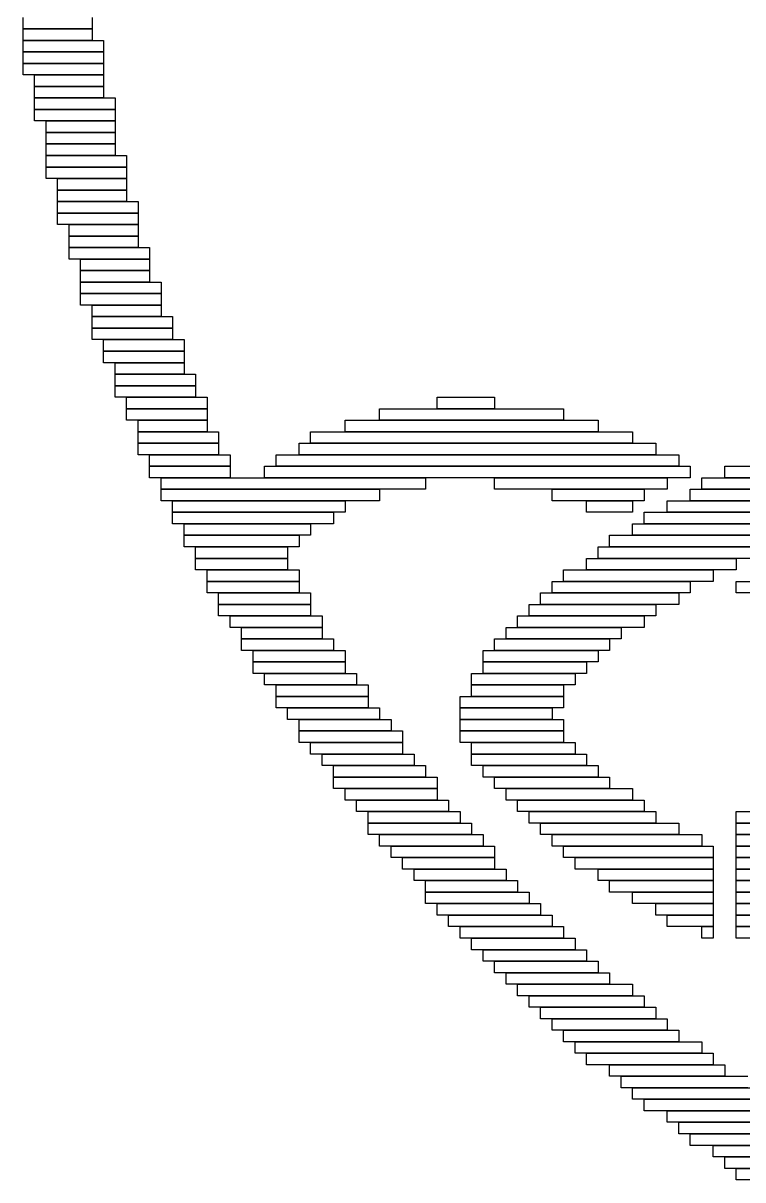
# Model space of a CAD drawing. Extents: x 28 to 995, y 169 to 891.
# Drawn here: x 30 to 92.6, y 196 to 296.5 of the extents above; entities that cross this region are included whole.
import ezdxf

# ---------------------------------------------------------------- set-up
doc = ezdxf.new("R2010")
doc.units = 0

msp = doc.modelspace()

# ---------------------------------------------------------------- linework, layer by layer
for p, q in [((30, 296), (30, 297)), ((36, 297), (36, 296)), ((36, 296), (30, 296)), ((30, 296), (36, 296)), ((30, 295), (30, 296)), ((36, 296), (36, 295)), ((36, 295), (30, 295)), ((30, 295), (37, 295)), ((30, 294), (30, 295)), ((37, 295), (37, 294)), ((37, 294), (30, 294)), ((30, 294), (37, 294)), ((30, 293), (30, 294)), ((37, 294), (37, 293)), ((37, 293), (30, 293)), ((30, 293), (37, 293)), ((30, 292), (30, 293)), ((37, 293), (37, 292)), ((37, 292), (30, 292)), ((31, 292), (37, 292)), ((31, 291), (31, 292)), ((37, 292), (37, 291)), ((37, 291), (31, 291)), ((31, 291), (37, 291)), ((31, 290), (31, 291)), ((37, 291), (37, 290)), ((37, 290), (31, 290)), ((31, 290), (38, 290)), ((31, 289), (31, 290)), ((38, 290), (38, 289)), ((38, 289), (31, 289)), ((31, 289), (38, 289)), ((31, 288), (31, 289)), ((38, 289), (38, 288)), ((38, 288), (31, 288)), ((32, 288), (38, 288)), ((32, 287), (32, 288)), ((38, 288), (38, 287)), ((38, 287), (32, 287)), ((32, 287), (38, 287)), ((32, 286), (32, 287)), ((38, 287), (38, 286)), ((38, 286), (32, 286)), ((32, 286), (38, 286)), ((32, 285), (32, 286)), ((38, 286), (38, 285)), ((38, 285), (32, 285)), ((32, 285), (39, 285)), ((32, 284), (32, 285)), ((39, 285), (39, 284)), ((39, 284), (32, 284)), ((32, 284), (39, 284)), ((32, 283), (32, 284)), ((39, 284), (39, 283)), ((39, 283), (32, 283)), ((33, 283), (39, 283)), ((33, 282), (33, 283)), ((39, 283), (39, 282)), ((39, 282), (33, 282)), ((33, 282), (39, 282)), ((33, 281), (33, 282)), ((39, 282), (39, 281)), ((39, 281), (33, 281)), ((33, 281), (40, 281)), ((33, 280), (33, 281)), ((40, 281), (40, 280)), ((40, 280), (33, 280)), ((33, 280), (40, 280)), ((33, 279), (33, 280)), ((40, 280), (40, 279)), ((40, 279), (33, 279)), ((34, 279), (40, 279)), ((34, 278), (34, 279)), ((40, 279), (40, 278)), ((40, 278), (34, 278)), ((34, 278), (40, 278)), ((34, 277), (34, 278)), ((40, 278), (40, 277)), ((40, 277), (34, 277)), ((34, 277), (41, 277)), ((34, 276), (34, 277)), ((41, 277), (41, 276)), ((41, 276), (34, 276)), ((35, 276), (41, 276)), ((35, 275), (35, 276)), ((41, 276), (41, 275)), ((41, 275), (35, 275)), ((35, 275), (41, 275)), ((35, 274), (35, 275)), ((41, 275), (41, 274)), ((41, 274), (35, 274)), ((35, 274), (42, 274)), ((35, 273), (35, 274)), ((42, 274), (42, 273)), ((42, 273), (35, 273)), ((35, 273), (42, 273)), ((35, 272), (35, 273)), ((42, 273), (42, 272)), ((42, 272), (35, 272)), ((36, 272), (42, 272)), ((36, 271), (36, 272)), ((42, 272), (42, 271)), ((42, 271), (36, 271)), ((36, 271), (43, 271)), ((36, 270), (36, 271)), ((43, 271), (43, 270)), ((43, 270), (36, 270)), ((36, 270), (43, 270)), ((36, 269), (36, 270)), ((43, 270), (43, 269)), ((43, 269), (36, 269)), ((37, 269), (44, 269)), ((37, 268), (37, 269)), ((44, 269), (44, 268)), ((44, 268), (37, 268)), ((37, 268), (44, 268)), ((37, 267), (37, 268)), ((44, 268), (44, 267)), ((44, 267), (37, 267)), ((38, 267), (44, 267)), ((38, 266), (38, 267)), ((44, 267), (44, 266)), ((44, 266), (38, 266)), ((38, 266), (45, 266)), ((38, 265), (38, 266)), ((45, 266), (45, 265)), ((45, 265), (38, 265)), ((38, 265), (45, 265)), ((38, 264), (38, 265)), ((45, 265), (45, 264)), ((45, 264), (38, 264)), ((39, 264), (46, 264)), ((39, 263), (39, 264)), ((46, 264), (46, 263)), ((66, 264), (71, 264)), ((66, 263), (66, 264)), ((71, 264), (71, 263)), ((46, 263), (39, 263)), ((39, 263), (46, 263)), ((39, 262), (39, 263)), ((46, 263), (46, 262)), ((61, 263), (77, 263)), ((61, 262), (61, 263)), ((71, 263), (66, 263)), ((77, 263), (77, 262)), ((46, 262), (39, 262)), ((40, 262), (46, 262)), ((40, 261), (40, 262)), ((46, 262), (46, 261)), ((58, 262), (80, 262)), ((58, 261), (58, 262)), ((77, 262), (61, 262)), ((80, 262), (80, 261)), ((46, 261), (40, 261)), ((40, 261), (47, 261)), ((40, 260), (40, 261)), ((47, 261), (47, 260)), ((55, 261), (83, 261)), ((55, 260), (55, 261)), ((80, 261), (58, 261)), ((83, 261), (83, 260)), ((47, 260), (40, 260)), ((40, 260), (47, 260)), ((40, 259), (40, 260)), ((47, 260), (47, 259)), ((54, 260), (85, 260)), ((54, 259), (54, 260)), ((83, 260), (55, 260)), ((85, 260), (85, 259)), ((47, 259), (40, 259)), ((41, 259), (48, 259)), ((41, 258), (41, 259)), ((48, 259), (48, 258)), ((52, 259), (87, 259)), ((52, 258), (52, 259)), ((85, 259), (54, 259)), ((87, 259), (87, 258)), ((48, 258), (41, 258)), ((41, 258), (48, 258)), ((41, 257), (41, 258)), ((48, 258), (48, 257)), ((51, 258), (88, 258)), ((51, 257), (51, 258)), ((87, 258), (52, 258)), ((88, 258), (88, 257)), ((91, 258), (133, 258)), ((91, 257), (91, 258)), ((48, 257), (41, 257)), ((42, 257), (65, 257)), ((42, 256), (42, 257)), ((88, 257), (51, 257)), ((65, 257), (65, 256)), ((71, 257), (86, 257)), ((71, 256), (71, 257)), ((86, 257), (86, 256)), ((89, 257), (134, 257)), ((89, 256), (89, 257)), ((133, 257), (91, 257)), ((65, 256), (42, 256)), ((42, 256), (61, 256)), ((42, 255), (42, 256)), ((61, 256), (61, 255)), ((86, 256), (71, 256)), ((76, 256), (84, 256)), ((76, 255), (76, 256)), ((84, 256), (84, 255)), ((88, 256), (136, 256)), ((88, 255), (88, 256)), ((134, 256), (89, 256)), ((61, 255), (42, 255)), ((43, 255), (58, 255)), ((43, 254), (43, 255)), ((58, 255), (58, 254)), ((84, 255), (76, 255)), ((79, 255), (83, 255)), ((79, 254), (79, 255)), ((83, 255), (83, 254)), ((86, 255), (138, 255)), ((86, 254), (86, 255)), ((136, 255), (88, 255)), ((58, 254), (43, 254)), ((43, 254), (57, 254)), ((43, 253), (43, 254)), ((57, 254), (57, 253)), ((83, 254), (79, 254)), ((84, 254), (104, 254)), ((84, 253), (84, 254)), ((138, 254), (86, 254)), ((57, 253), (43, 253)), ((44, 253), (55, 253)), ((44, 252), (44, 253)), ((55, 253), (55, 252)), ((83, 253), (100, 253)), ((83, 252), (83, 253)), ((104, 253), (84, 253)), ((55, 252), (44, 252)), ((44, 252), (54, 252)), ((44, 251), (44, 252)), ((54, 252), (54, 251)), ((81, 252), (97, 252)), ((81, 251), (81, 252)), ((100, 252), (83, 252)), ((54, 251), (44, 251)), ((45, 251), (53, 251)), ((45, 250), (45, 251)), ((53, 251), (53, 250)), ((80, 251), (95, 251)), ((80, 250), (80, 251)), ((97, 251), (81, 251)), ((53, 250), (45, 250)), ((45, 250), (53, 250)), ((45, 249), (45, 250)), ((53, 250), (53, 249)), ((79, 250), (92, 250)), ((79, 249), (79, 250)), ((95, 250), (80, 250)), ((92, 250), (92, 249)), ((53, 249), (45, 249)), ((46, 249), (54, 249)), ((46, 248), (46, 249)), ((54, 249), (54, 248)), ((77, 249), (90, 249)), ((77, 248), (77, 249)), ((92, 249), (79, 249)), ((90, 249), (90, 248)), ((54, 248), (46, 248)), ((46, 248), (54, 248)), ((46, 247), (46, 248)), ((54, 248), (54, 247)), ((76, 248), (88, 248)), ((76, 247), (76, 248)), ((90, 248), (77, 248)), ((88, 248), (88, 247)), ((92, 248), (105, 248)), ((92, 247), (92, 248)), ((54, 247), (46, 247)), ((47, 247), (55, 247)), ((47, 246), (47, 247)), ((55, 247), (55, 246)), ((75, 247), (87, 247)), ((75, 246), (75, 247)), ((88, 247), (76, 247)), ((87, 247), (87, 246)), ((105, 247), (92, 247)), ((55, 246), (47, 246)), ((47, 246), (55, 246)), ((47, 245), (47, 246)), ((55, 246), (55, 245)), ((74, 246), (85, 246)), ((74, 245), (74, 246)), ((87, 246), (75, 246)), ((85, 246), (85, 245)), ((55, 245), (47, 245)), ((48, 245), (56, 245)), ((48, 244), (48, 245)), ((56, 245), (56, 244)), ((73, 245), (84, 245)), ((73, 244), (73, 245)), ((85, 245), (74, 245)), ((84, 245), (84, 244)), ((56, 244), (48, 244)), ((49, 244), (56, 244)), ((49, 243), (49, 244)), ((56, 244), (56, 243)), ((72, 244), (82, 244)), ((72, 243), (72, 244)), ((84, 244), (73, 244)), ((82, 244), (82, 243)), ((56, 243), (49, 243)), ((49, 243), (57, 243)), ((49, 242), (49, 243)), ((57, 243), (57, 242)), ((71, 243), (81, 243)), ((71, 242), (71, 243)), ((82, 243), (72, 243)), ((81, 243), (81, 242)), ((57, 242), (49, 242)), ((50, 242), (58, 242)), ((50, 241), (50, 242)), ((58, 242), (58, 241)), ((70, 242), (80, 242)), ((70, 241), (70, 242)), ((81, 242), (71, 242)), ((80, 242), (80, 241)), ((58, 241), (50, 241)), ((50, 241), (58, 241)), ((50, 240), (50, 241)), ((58, 241), (58, 240)), ((80, 241), (70, 241)), ((70, 241), (79, 241)), ((70, 240), (70, 241)), ((79, 241), (79, 240)), ((58, 240), (50, 240)), ((51, 240), (59, 240)), ((51, 239), (51, 240)), ((59, 240), (59, 239)), ((69, 240), (78, 240)), ((69, 239), (69, 240)), ((79, 240), (70, 240)), ((78, 240), (78, 239)), ((59, 239), (51, 239)), ((52, 239), (60, 239)), ((52, 238), (52, 239)), ((60, 239), (60, 238)), ((78, 239), (69, 239)), ((69, 239), (77, 239)), ((69, 238), (69, 239)), ((77, 239), (77, 238)), ((60, 238), (52, 238)), ((52, 238), (60, 238)), ((52, 237), (52, 238)), ((60, 238), (60, 237)), ((68, 238), (77, 238)), ((68, 237), (68, 238)), ((77, 238), (69, 238)), ((77, 238), (77, 237)), ((60, 237), (52, 237)), ((53, 237), (61, 237)), ((53, 236), (53, 237)), ((61, 237), (61, 236)), ((77, 237), (68, 237)), ((68, 237), (76, 237)), ((68, 236), (68, 237)), ((76, 237), (76, 236)), ((61, 236), (53, 236)), ((54, 236), (62, 236)), ((54, 235), (54, 236)), ((62, 236), (62, 235)), ((76, 236), (68, 236)), ((68, 236), (77, 236)), ((68, 235), (68, 236)), ((77, 236), (77, 235)), ((62, 235), (54, 235)), ((54, 235), (63, 235)), ((54, 234), (54, 235)), ((63, 235), (63, 234)), ((77, 235), (68, 235)), ((68, 235), (77, 235)), ((68, 234), (68, 235)), ((77, 235), (77, 234)), ((63, 234), (54, 234)), ((55, 234), (63, 234)), ((55, 233), (55, 234)), ((63, 234), (63, 233)), ((77, 234), (68, 234)), ((69, 234), (78, 234)), ((69, 233), (69, 234)), ((78, 234), (78, 233)), ((63, 233), (55, 233)), ((56, 233), (64, 233)), ((56, 232), (56, 233)), ((64, 233), (64, 232)), ((78, 233), (69, 233)), ((69, 233), (79, 233)), ((69, 232), (69, 233)), ((79, 233), (79, 232)), ((64, 232), (56, 232)), ((57, 232), (65, 232)), ((57, 231), (57, 232)), ((65, 232), (65, 231)), ((79, 232), (69, 232)), ((70, 232), (80, 232)), ((70, 231), (70, 232)), ((80, 232), (80, 231)), ((65, 231), (57, 231)), ((57, 231), (66, 231)), ((57, 230), (57, 231)), ((66, 231), (66, 230)), ((80, 231), (70, 231)), ((71, 231), (81, 231)), ((71, 230), (71, 231)), ((81, 231), (81, 230)), ((66, 230), (57, 230)), ((58, 230), (66, 230)), ((58, 229), (58, 230)), ((66, 230), (66, 229)), ((81, 230), (71, 230)), ((72, 230), (83, 230)), ((72, 229), (72, 230)), ((83, 230), (83, 229)), ((66, 229), (58, 229)), ((59, 229), (67, 229)), ((59, 228), (59, 229)), ((67, 229), (67, 228)), ((83, 229), (72, 229)), ((73, 229), (84, 229)), ((73, 228), (73, 229)), ((84, 229), (84, 228)), ((67, 228), (59, 228)), ((60, 228), (68, 228)), ((60, 227), (60, 228)), ((68, 228), (68, 227)), ((84, 228), (73, 228)), ((74, 228), (85, 228)), ((74, 227), (74, 228)), ((85, 228), (85, 227)), ((92, 228), (101, 228)), ((92, 227), (92, 228)), ((68, 227), (60, 227)), ((60, 227), (69, 227)), ((60, 226), (60, 227)), ((69, 227), (69, 226)), ((85, 227), (74, 227)), ((75, 227), (87, 227)), ((75, 226), (75, 227)), ((87, 227), (87, 226)), ((101, 227), (92, 227)), ((92, 227), (100, 227)), ((92, 226), (92, 227)), ((69, 226), (60, 226)), ((61, 226), (70, 226)), ((61, 225), (61, 226)), ((70, 226), (70, 225)), ((87, 226), (75, 226)), ((76, 226), (89, 226)), ((76, 225), (76, 226)), ((89, 226), (89, 225)), ((100, 226), (92, 226)), ((92, 226), (100, 226)), ((92, 225), (92, 226)), ((70, 225), (61, 225)), ((62, 225), (71, 225)), ((62, 224), (62, 225)), ((71, 225), (71, 224)), ((89, 225), (76, 225)), ((77, 225), (90, 225)), ((77, 224), (77, 225)), ((90, 225), (90, 224)), ((100, 225), (92, 225)), ((92, 225), (100, 225)), ((92, 224), (92, 225)), ((71, 224), (62, 224)), ((63, 224), (71, 224)), ((63, 223), (63, 224)), ((71, 224), (71, 223)), ((90, 224), (77, 224)), ((78, 224), (90, 224)), ((78, 223), (78, 224)), ((90, 224), (90, 223)), ((100, 224), (92, 224)), ((92, 224), (100, 224)), ((92, 223), (92, 224)), ((71, 223), (63, 223)), ((64, 223), (72, 223)), ((64, 222), (64, 223)), ((72, 223), (72, 222)), ((90, 223), (78, 223)), ((80, 223), (90, 223)), ((80, 222), (80, 223)), ((90, 223), (90, 222)), ((100, 223), (92, 223)), ((92, 223), (100, 223)), ((92, 222), (92, 223)), ((72, 222), (64, 222)), ((65, 222), (73, 222)), ((65, 221), (65, 222)), ((73, 222), (73, 221)), ((90, 222), (80, 222)), ((81, 222), (90, 222)), ((81, 221), (81, 222)), ((90, 222), (90, 221)), ((100, 222), (92, 222)), ((92, 222), (100, 222)), ((92, 221), (92, 222)), ((73, 221), (65, 221)), ((65, 221), (74, 221)), ((65, 220), (65, 221)), ((74, 221), (74, 220)), ((90, 221), (81, 221)), ((83, 221), (90, 221)), ((83, 220), (83, 221)), ((90, 221), (90, 220)), ((100, 221), (92, 221)), ((92, 221), (100, 221)), ((92, 220), (92, 221)), ((74, 220), (65, 220)), ((66, 220), (75, 220)), ((66, 219), (66, 220)), ((75, 220), (75, 219)), ((90, 220), (83, 220)), ((85, 220), (90, 220)), ((85, 219), (85, 220)), ((90, 220), (90, 219)), ((100, 220), (92, 220)), ((92, 220), (100, 220)), ((92, 219), (92, 220)), ((75, 219), (66, 219)), ((67, 219), (76, 219)), ((67, 218), (67, 219)), ((76, 219), (76, 218)), ((90, 219), (85, 219)), ((86, 219), (90, 219)), ((86, 218), (86, 219)), ((90, 219), (90, 218)), ((100, 219), (92, 219)), ((92, 219), (100, 219)), ((92, 218), (92, 219)), ((76, 218), (67, 218)), ((68, 218), (77, 218)), ((68, 217), (68, 218)), ((77, 218), (77, 217)), ((90, 218), (86, 218)), ((89, 218), (90, 218)), ((89, 217), (89, 218)), ((90, 218), (90, 217)), ((100, 218), (92, 218)), ((92, 218), (101, 218)), ((92, 217), (92, 218)), ((77, 217), (68, 217)), ((69, 217), (78, 217)), ((69, 216), (69, 217)), ((78, 217), (78, 216)), ((90, 217), (89, 217)), ((101, 217), (92, 217)), ((78, 216), (69, 216)), ((70, 216), (79, 216)), ((70, 215), (70, 216)), ((79, 216), (79, 215)), ((79, 215), (70, 215)), ((71, 215), (80, 215)), ((71, 214), (71, 215)), ((80, 215), (80, 214)), ((80, 214), (71, 214)), ((72, 214), (81, 214)), ((72, 213), (72, 214)), ((81, 214), (81, 213)), ((81, 213), (72, 213)), ((73, 213), (83, 213)), ((73, 212), (73, 213)), ((83, 213), (83, 212)), ((83, 212), (73, 212)), ((74, 212), (84, 212)), ((74, 211), (74, 212)), ((84, 212), (84, 211)), ((84, 211), (74, 211)), ((75, 211), (85, 211)), ((75, 210), (75, 211)), ((85, 211), (85, 210)), ((85, 210), (75, 210)), ((76, 210), (86, 210)), ((76, 209), (76, 210)), ((86, 210), (86, 209)), ((86, 209), (76, 209)), ((77, 209), (87, 209)), ((77, 208), (77, 209)), ((87, 209), (87, 208)), ((87, 208), (77, 208)), ((78, 208), (89, 208)), ((78, 207), (78, 208)), ((89, 208), (89, 207)), ((89, 207), (78, 207)), ((79, 207), (90, 207)), ((79, 206), (79, 207)), ((90, 207), (90, 206)), ((90, 206), (79, 206)), ((81, 206), (91, 206)), ((81, 205), (81, 206)), ((91, 206), (91, 205)), ((91, 205), (81, 205)), ((82, 205), (93, 205)), ((82, 204), (82, 205)), ((93, 204), (82, 204)), ((83, 204), (94, 204)), ((83, 203), (83, 204)), ((94, 203), (83, 203)), ((84, 203), (95, 203)), ((84, 202), (84, 203)), ((95, 202), (84, 202)), ((86, 202), (97, 202)), ((86, 201), (86, 202)), ((97, 201), (86, 201)), ((87, 201), (99, 201)), ((87, 200), (87, 201)), ((99, 200), (87, 200)), ((88, 200), (100, 200)), ((88, 199), (88, 200)), ((100, 199), (88, 199)), ((90, 199), (102, 199)), ((90, 198), (90, 199)), ((102, 198), (90, 198)), ((91, 198), (103, 198)), ((91, 197), (91, 198)), ((103, 197), (91, 197)), ((92, 197), (105, 197)), ((92, 196), (92, 197)), ((105, 196), (92, 196))]:
    msp.add_line(p, q)

doc.saveas('drawing.dxf')
